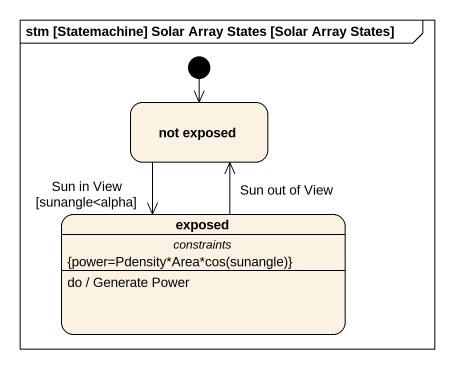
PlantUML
@startuml
mainframe stm [Statemachine] Solar Array States [Solar Array States]
hide empty description
state "not exposed" as not_exposed
state exposed
exposed : {power=Pdensity*Area*cos(sunangle)}
exposed : do / Generate Power
[*] --> not_exposed
not_exposed --> exposed : Sun in View [sunangle<alpha]
exposed -up-> not_exposed : Sun out of View
@enduml
